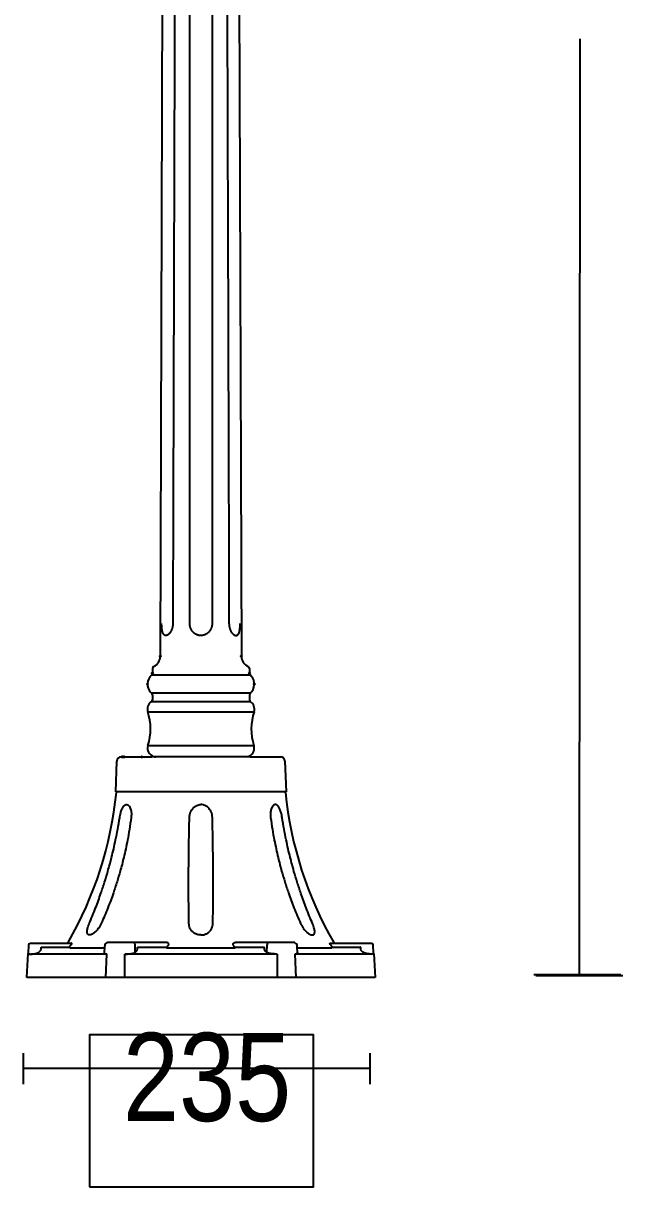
# Model space of a CAD drawing. Extents: x 1 to 127, y 0 to 382.
# Drawn here: x 0.6 to 112.1, y 0.1 to 216.2 of the extents above; entities that cross this region are included whole.
import ezdxf

# ---------------------------------------------------------------- set-up
doc = ezdxf.new("R2010")
doc.units = 0
doc.layers.add('LIVELLO_1', color=160, linetype='Continuous')
doc.styles.add('STD', font='txt')

# ---------------------------------------------------------------- blocks, each defined once
blk = doc.blocks.new('AI9-BLK1')
at = {"layer": 'LIVELLO_1', "color": 7}
for p, q in [((-36.84, -92.71), (-36.24, 87.08)), ((-22.36, 87.08), (-21.76, -92.71)), ((41.17, 21.97), (41.04, -152.09)), ((-38.33, -95.02), (-38.33, -95.91)), ((-20.27, -95.02), (-20.27, -95.91)), ((-20.14, -96.21), (-38.47, -96.21)), ((-20.08, -101.18), (-38.51, -101.18)), ((-20.14, -99.61), (-38.47, -99.61)), ((-38.33, -99.91), (-38.33, -100.84)), ((-20.27, -99.91), (-20.27, -100.84)), ((-39.18, -103.03), (-19.43, -103.03)), ((-39.14, -109.33), (-19.47, -109.33)), ((-45.14, -117.89), (-44.94, -112.21)), ((-44.13, -111.43), (-43.92, -111.43)), ((-43.92, -111.43), (-40.28, -111.43)), ((-40.28, -111.43), (-38.45, -111.43)), ((-20.15, -111.43), (-38.45, -111.43)), ((-20.15, -111.43), (-18.32, -111.43)), ((-18.32, -111.43), (-14.68, -111.43)), ((-14.68, -111.43), (-14.47, -111.43)), ((-13.67, -112.21), (-13.47, -117.89)), ((-29.3, -117.89), (-45.14, -117.89)), ((-13.47, -117.89), (-29.3, -117.89)), ((-61.33, -146.32), (-61.42, -147.94)), ((-61.06, -146.06), (-54.24, -146.06)), ((-59, -146.75), (-53.74, -146.75)), ((-54.24, -146.06), (-53.4, -146.06)), ((-53.65, -146.87), (-47.31, -146.87)), ((-47.2, -146.75), (-47.26, -147.76)), ((-47.18, -146.32), (-47.2, -146.75)), ((-35.73, -145.92), (-46.74, -145.92)), ((-41.59, -146.32), (-41.56, -147.76)), ((-41.1, -146.75), (-35.83, -146.75)), ((-35.64, -146.87), (-29.3, -146.87)), ((-29.3, -146.87), (-22.96, -146.87)), ((-11.86, -145.92), (-22.88, -145.92)), ((-22.77, -146.75), (-17.5, -146.75)), ((-17.05, -147.76), (-17.01, -146.32)), ((-11.4, -146.75), (-11.43, -146.32)), ((-11.35, -147.76), (-11.4, -146.75)), ((-11.3, -146.87), (-4.95, -146.87)), ((-5.21, -146.06), (-4.36, -146.06)), ((-4.87, -146.75), (0.39, -146.75)), ((-4.36, -146.06), (2.46, -146.06)), ((2.81, -147.94), (2.73, -146.32)), ((-61.67, -152.4), (-61.44, -147.94)), ((-46.77, -148.06), (-60.93, -148.06)), ((-46.97, -152.4), (-46.77, -148.06)), ((-29.3, -148.06), (-43.47, -148.06)), ((-43.47, -152.4), (-43.47, -148.06)), ((-15.14, -148.06), (-29.3, -148.06)), ((-15.14, -148.06), (-15.14, -152.4)), ((2.32, -148.06), (-11.83, -148.06)), ((-11.83, -148.06), (-11.64, -152.4)), ((2.83, -147.94), (3.07, -152.4)), ((-46.97, -152.4), (-61.67, -152.4)), ((-43.47, -152.4), (-46.97, -152.4)), ((-29.3, -152.4), (-43.47, -152.4)), ((-15.14, -152.4), (-29.3, -152.4)), ((-11.64, -152.4), (-15.14, -152.4)), ((3.07, -152.4), (-11.64, -152.4)), ((32.62, -151.88), (48.77, -151.88)), ((32.96, -152.05), (49.12, -152.05)), ((-62.33, -166.44), (-62.33, -172.22)), ((2.09, -166.44), (2.09, -172.22)), ((2.09, -169.33), (-62.33, -169.33))]:
    blk.add_line(p, q, dxfattribs=at)
blk.add_lwpolyline([(-49.99, -191.29), (-8.39, -191.29), (-8.39, -163.06), (-49.99, -163.06)], close=True, dxfattribs=at)
for centre, radius in [((-21.76, -92.71), 0.126), ((-38.33, -95.91), 0.125), ((-20.27, -95.91), 0.125), ((-39.23, -97.91), 0.124), ((-19.37, -97.91), 0.125)]:
    blk.add_circle(centre, radius, dxfattribs=at)
for centre, major_axis, ratio in [((-36.84, -92.71), (0.001, -0.125), 0.964263), ((-43.92, -111.43), (0.125, 0), 0.94885), ((-43.63, -111.43), (0.125, 0), 0.942708), ((-43.58, -111.43), (0.123, 0), 0.962838), ((-40.29, -111.43), (0.124, 0), 0.949511)]:
    blk.add_ellipse(centre, major_axis=major_axis, ratio=ratio, dxfattribs=at)
for points, knots in [([(-34.03, 80.76), (-34.11, 52.86), (-34.19, 24.96), (-34.28, -2.95), (-34.36, -30.86), (-34.44, -58.76), (-34.53, -86.67)], [0, 0, 0, 0, 1, 1, 1, 2, 2, 2, 2]), ([(-31.38, -86.67), (-31.38, -58.76), (-31.38, -30.86), (-31.37, -2.95), (-31.37, 24.96), (-31.37, 52.86), (-31.37, 80.76)], [0, 0, 0, 0, 1, 1, 1, 2, 2, 2, 2]), ([(-27.23, 80.76), (-27.23, 52.86), (-27.23, 24.96), (-27.23, -2.95), (-27.23, -30.86), (-27.23, -58.76), (-27.23, -86.67)], [0, 0, 0, 0, 1, 1, 1, 2, 2, 2, 2]), ([(-24.58, 80.76), (-24.5, 52.86), (-24.41, 24.96), (-24.33, -2.95), (-24.24, -30.86), (-24.16, -58.76), (-24.08, -86.67)], [0, 0, 0, 0, 1, 1, 1, 2, 2, 2, 2]), ([(-34.53, -86.67), (-34.53, -86.75), (-34.53, -86.83), (-34.53, -86.91), (-34.54, -86.99), (-34.55, -87.06), (-34.56, -87.14), (-34.57, -87.19), (-34.58, -87.25), (-34.6, -87.31), (-34.6, -87.36), (-34.62, -87.42), (-34.63, -87.47), (-34.64, -87.51), (-34.66, -87.55), (-34.67, -87.59), (-34.68, -87.63), (-34.69, -87.66), (-34.7, -87.7), (-34.72, -87.74), (-34.73, -87.78), (-34.75, -87.81), (-34.76, -87.85), (-34.78, -87.89), (-34.79, -87.93), (-34.81, -87.96), (-34.83, -87.99), (-34.85, -88.03), (-34.87, -88.06), (-34.88, -88.1), (-34.9, -88.13), (-34.92, -88.16), (-34.94, -88.19), (-34.95, -88.22), (-34.98, -88.25), (-34.99, -88.28), (-35.02, -88.31), (-35.03, -88.34), (-35.05, -88.36), (-35.07, -88.38), (-35.09, -88.41), (-35.11, -88.44), (-35.13, -88.46), (-35.15, -88.48), (-35.17, -88.51), (-35.19, -88.52), (-35.21, -88.55), (-35.23, -88.57), (-35.25, -88.59), (-35.27, -88.61), (-35.29, -88.62), (-35.31, -88.64), (-35.33, -88.66), (-35.35, -88.68), (-35.37, -88.69), (-35.38, -88.7), (-35.41, -88.71), (-35.42, -88.73), (-35.45, -88.74), (-35.46, -88.75), (-35.49, -88.76), (-35.5, -88.77), (-35.52, -88.79), (-35.54, -88.8), (-35.56, -88.81), (-35.58, -88.81), (-35.6, -88.82), (-35.61, -88.83), (-35.63, -88.84), (-35.65, -88.84), (-35.67, -88.84), (-35.68, -88.85), (-35.71, -88.85), (-35.72, -88.86), (-35.74, -88.86), (-35.76, -88.87), (-35.78, -88.87), (-35.79, -88.87), (-35.81, -88.87), (-35.81, -88.87), (-35.86, -88.87), (-35.86, -88.87), (-35.87, -88.87), (-35.89, -88.87), (-35.91, -88.86), (-35.93, -88.86), (-35.94, -88.85), (-35.96, -88.85), (-35.97, -88.84), (-35.99, -88.84), (-36, -88.83), (-36.02, -88.82), (-36.04, -88.81), (-36.05, -88.81), (-36.07, -88.8), (-36.08, -88.79), (-36.1, -88.78), (-36.11, -88.76), (-36.13, -88.75), (-36.14, -88.74), (-36.16, -88.73), (-36.17, -88.72), (-36.18, -88.71), (-36.2, -88.69), (-36.21, -88.68), (-36.22, -88.66), (-36.23, -88.64), (-36.25, -88.62), (-36.26, -88.61), (-36.28, -88.58), (-36.29, -88.56), (-36.29, -88.55), (-36.31, -88.52), (-36.32, -88.5), (-36.33, -88.48), (-36.35, -88.45), (-36.36, -88.43), (-36.37, -88.41), (-36.38, -88.38), (-36.39, -88.35), (-36.4, -88.32), (-36.41, -88.29), (-36.42, -88.26), (-36.43, -88.23), (-36.44, -88.2), (-36.45, -88.17), (-36.46, -88.14), (-36.47, -88.11), (-36.48, -88.07), (-36.48, -88.04), (-36.49, -88), (-36.5, -87.97), (-36.5, -87.93), (-36.51, -87.89), (-36.52, -87.85), (-36.52, -87.81), (-36.52, -87.78), (-36.54, -87.75), (-36.54, -87.71), (-36.54, -87.67), (-36.55, -87.63), (-36.56, -87.6), (-36.56, -87.56), (-36.56, -87.52), (-36.56, -87.48), (-36.57, -87.43), (-36.58, -87.37), (-36.58, -87.32), (-36.58, -87.26), (-36.59, -87.2), (-36.59, -87.15), (-36.59, -87.07), (-36.6, -86.99), (-36.6, -86.91), (-36.6, -86.91), (-36.6, -86.67), (-36.6, -86.67)], [0, 0, 0, 0, 1, 1, 1, 2, 2, 2, 3, 3, 3, 4, 4, 4, 5, 5, 5, 6, 6, 6, 7, 7, 7, 8, 8, 8, 9, 9, 9, 10, 10, 10, 11, 11, 11, 12, 12, 12, 13, 13, 13, 14, 14, 14, 15, 15, 15, 16, 16, 16, 17, 17, 17, 18, 18, 18, 19, 19, 19, 20, 20, 20, 21, 21, 21, 22, 22, 22, 23, 23, 23, 24, 24, 24, 25, 25, 25, 26, 26, 26, 27, 27, 27, 28, 28, 28, 29, 29, 29, 30, 30, 30, 31, 31, 31, 32, 32, 32, 33, 33, 33, 34, 34, 34, 35, 35, 35, 36, 36, 36, 37, 37, 37, 38, 38, 38, 39, 39, 39, 40, 40, 40, 41, 41, 41, 42, 42, 42, 43, 43, 43, 44, 44, 44, 45, 45, 45, 46, 46, 46, 47, 47, 47, 48, 48, 48, 49, 49, 49, 50, 50, 50, 51, 51, 51, 52, 52, 52, 52]), ([(-29.3, -88.87), (-29.36, -88.87), (-29.43, -88.87), (-29.49, -88.86), (-29.55, -88.85), (-29.6, -88.84), (-29.66, -88.84), (-29.7, -88.83), (-29.74, -88.82), (-29.79, -88.81), (-29.84, -88.8), (-29.88, -88.78), (-29.92, -88.76), (-29.95, -88.76), (-29.98, -88.75), (-30.01, -88.74), (-30.05, -88.73), (-30.08, -88.71), (-30.11, -88.7), (-30.14, -88.68), (-30.17, -88.67), (-30.2, -88.65), (-30.23, -88.64), (-30.27, -88.62), (-30.3, -88.6), (-30.33, -88.58), (-30.37, -88.56), (-30.4, -88.54), (-30.43, -88.52), (-30.46, -88.5), (-30.49, -88.47), (-30.53, -88.45), (-30.56, -88.43), (-30.59, -88.4), (-30.62, -88.37), (-30.65, -88.35), (-30.68, -88.31), (-30.71, -88.29), (-30.74, -88.26), (-30.77, -88.23), (-30.8, -88.2), (-30.83, -88.17), (-30.86, -88.13), (-30.89, -88.1), (-30.91, -88.07), (-30.94, -88.03), (-30.96, -87.99), (-30.99, -87.96), (-31.01, -87.93), (-31.04, -87.89), (-31.06, -87.85), (-31.08, -87.81), (-31.1, -87.78), (-31.12, -87.74), (-31.14, -87.7), (-31.16, -87.66), (-31.18, -87.63), (-31.19, -87.59), (-31.21, -87.55), (-31.23, -87.51), (-31.24, -87.47), (-31.26, -87.42), (-31.27, -87.36), (-31.29, -87.31), (-31.31, -87.25), (-31.32, -87.2), (-31.33, -87.14), (-31.35, -87.06), (-31.36, -86.99), (-31.37, -86.91), (-31.37, -86.83), (-31.38, -86.75), (-31.38, -86.67)], [0, 0, 0, 0, 1, 1, 1, 2, 2, 2, 3, 3, 3, 4, 4, 4, 5, 5, 5, 6, 6, 6, 7, 7, 7, 8, 8, 8, 9, 9, 9, 10, 10, 10, 11, 11, 11, 12, 12, 12, 13, 13, 13, 14, 14, 14, 15, 15, 15, 16, 16, 16, 17, 17, 17, 18, 18, 18, 19, 19, 19, 20, 20, 20, 21, 21, 21, 22, 22, 22, 23, 23, 23, 24, 24, 24, 24]), ([(-27.23, -86.67), (-27.23, -86.75), (-27.23, -86.83), (-27.23, -86.91), (-27.25, -86.99), (-27.25, -87.07), (-27.27, -87.14), (-27.29, -87.2), (-27.3, -87.25), (-27.32, -87.31), (-27.33, -87.36), (-27.35, -87.42), (-27.37, -87.47), (-27.38, -87.51), (-27.4, -87.55), (-27.42, -87.59), (-27.43, -87.63), (-27.45, -87.66), (-27.46, -87.7), (-27.49, -87.74), (-27.5, -87.78), (-27.52, -87.81), (-27.55, -87.85), (-27.57, -87.89), (-27.59, -87.93), (-27.62, -87.96), (-27.64, -87.99), (-27.67, -88.03), (-27.69, -88.07), (-27.72, -88.1), (-27.75, -88.13), (-27.78, -88.17), (-27.8, -88.2), (-27.83, -88.23), (-27.86, -88.26), (-27.89, -88.29), (-27.92, -88.32), (-27.95, -88.35), (-27.98, -88.38), (-28.02, -88.4), (-28.05, -88.43), (-28.08, -88.45), (-28.12, -88.47), (-28.14, -88.5), (-28.17, -88.52), (-28.21, -88.55), (-28.24, -88.56), (-28.28, -88.58), (-28.31, -88.6), (-28.34, -88.62), (-28.37, -88.64), (-28.41, -88.65), (-28.43, -88.67), (-28.47, -88.69), (-28.5, -88.7), (-28.53, -88.71), (-28.56, -88.73), (-28.59, -88.74), (-28.63, -88.75), (-28.65, -88.76), (-28.68, -88.76), (-28.73, -88.78), (-28.77, -88.8), (-28.81, -88.81), (-28.86, -88.82), (-28.9, -88.83), (-28.94, -88.84), (-29, -88.84), (-29.05, -88.85), (-29.11, -88.86), (-29.18, -88.87), (-29.24, -88.87), (-29.3, -88.87)], [0, 0, 0, 0, 1, 1, 1, 2, 2, 2, 3, 3, 3, 4, 4, 4, 5, 5, 5, 6, 6, 6, 7, 7, 7, 8, 8, 8, 9, 9, 9, 10, 10, 10, 11, 11, 11, 12, 12, 12, 13, 13, 13, 14, 14, 14, 15, 15, 15, 16, 16, 16, 17, 17, 17, 18, 18, 18, 19, 19, 19, 20, 20, 20, 21, 21, 21, 22, 22, 22, 23, 23, 23, 24, 24, 24, 24]), ([(-24.08, -86.67), (-24.08, -86.75), (-24.08, -86.83), (-24.07, -86.91), (-24.06, -86.99), (-24.05, -87.06), (-24.04, -87.14), (-24.03, -87.19), (-24.02, -87.25), (-24.01, -87.31), (-24, -87.36), (-23.98, -87.42), (-23.97, -87.47), (-23.96, -87.51), (-23.95, -87.55), (-23.94, -87.59), (-23.93, -87.63), (-23.91, -87.66), (-23.9, -87.7), (-23.89, -87.74), (-23.87, -87.78), (-23.86, -87.81), (-23.84, -87.85), (-23.82, -87.89), (-23.81, -87.93), (-23.79, -87.96), (-23.78, -87.99), (-23.76, -88.03), (-23.74, -88.06), (-23.72, -88.09), (-23.71, -88.13), (-23.69, -88.16), (-23.67, -88.19), (-23.65, -88.22), (-23.63, -88.24), (-23.61, -88.28), (-23.6, -88.31), (-23.57, -88.33), (-23.55, -88.36), (-23.53, -88.38), (-23.52, -88.41), (-23.49, -88.44), (-23.47, -88.46), (-23.46, -88.48), (-23.44, -88.5), (-23.42, -88.52), (-23.39, -88.55), (-23.38, -88.56), (-23.36, -88.58), (-23.34, -88.6), (-23.32, -88.62), (-23.3, -88.64), (-23.28, -88.65), (-23.26, -88.67), (-23.23, -88.69), (-23.22, -88.7), (-23.2, -88.71), (-23.18, -88.73), (-23.16, -88.74), (-23.14, -88.75), (-23.12, -88.76), (-23.1, -88.77), (-23.09, -88.79), (-23.07, -88.8), (-23.05, -88.81), (-23.03, -88.81), (-23.01, -88.82), (-22.99, -88.83), (-22.98, -88.84), (-22.96, -88.84), (-22.94, -88.84), (-22.92, -88.85), (-22.9, -88.85), (-22.88, -88.86), (-22.87, -88.86), (-22.85, -88.87), (-22.83, -88.87), (-22.81, -88.87), (-22.8, -88.87), (-22.8, -88.87), (-22.75, -88.87), (-22.75, -88.87), (-22.73, -88.87), (-22.71, -88.87), (-22.69, -88.86), (-22.68, -88.86), (-22.66, -88.85), (-22.64, -88.85), (-22.63, -88.84), (-22.61, -88.84), (-22.6, -88.83), (-22.58, -88.82), (-22.57, -88.82), (-22.55, -88.81), (-22.54, -88.8), (-22.52, -88.79), (-22.51, -88.78), (-22.49, -88.76), (-22.48, -88.75), (-22.46, -88.74), (-22.45, -88.73), (-22.44, -88.72), (-22.42, -88.71), (-22.41, -88.69), (-22.4, -88.68), (-22.39, -88.66), (-22.37, -88.64), (-22.35, -88.62), (-22.34, -88.61), (-22.33, -88.58), (-22.31, -88.56), (-22.31, -88.55), (-22.29, -88.52), (-22.29, -88.5), (-22.27, -88.48), (-22.26, -88.45), (-22.25, -88.43), (-22.24, -88.41), (-22.22, -88.38), (-22.21, -88.35), (-22.21, -88.32), (-22.19, -88.29), (-22.19, -88.26), (-22.18, -88.23), (-22.16, -88.2), (-22.15, -88.17), (-22.15, -88.14), (-22.14, -88.11), (-22.13, -88.07), (-22.12, -88.04), (-22.12, -88), (-22.11, -87.97), (-22.1, -87.93), (-22.09, -87.89), (-22.08, -87.85), (-22.08, -87.81), (-22.08, -87.78), (-22.07, -87.75), (-22.06, -87.71), (-22.06, -87.67), (-22.06, -87.63), (-22.05, -87.6), (-22.05, -87.56), (-22.04, -87.52), (-22.04, -87.48), (-22.03, -87.43), (-22.03, -87.37), (-22.02, -87.31), (-22.02, -87.26), (-22.02, -87.2), (-22.01, -87.15), (-22.01, -87.07), (-22.01, -86.99), (-22, -86.91), (-22, -86.83), (-22, -86.75), (-22, -86.67)], [0, 0, 0, 0, 1, 1, 1, 2, 2, 2, 3, 3, 3, 4, 4, 4, 5, 5, 5, 6, 6, 6, 7, 7, 7, 8, 8, 8, 9, 9, 9, 10, 10, 10, 11, 11, 11, 12, 12, 12, 13, 13, 13, 14, 14, 14, 15, 15, 15, 16, 16, 16, 17, 17, 17, 18, 18, 18, 19, 19, 19, 20, 20, 20, 21, 21, 21, 22, 22, 22, 23, 23, 23, 24, 24, 24, 25, 25, 25, 26, 26, 26, 27, 27, 27, 28, 28, 28, 29, 29, 29, 30, 30, 30, 31, 31, 31, 32, 32, 32, 33, 33, 33, 34, 34, 34, 35, 35, 35, 36, 36, 36, 37, 37, 37, 38, 38, 38, 39, 39, 39, 40, 40, 40, 41, 41, 41, 42, 42, 42, 43, 43, 43, 44, 44, 44, 45, 45, 45, 46, 46, 46, 47, 47, 47, 48, 48, 48, 49, 49, 49, 50, 50, 50, 51, 51, 51, 52, 52, 52, 52]), ([(-38.47, -96.21), (-39.41, -97.04), (-39.5, -98.48), (-38.66, -99.42), (-38.6, -99.48), (-38.54, -99.55), (-38.47, -99.61)], [0, 0, 0, 0, 1, 1, 1, 2, 2, 2, 2]), ([(-20.14, -99.61), (-19.2, -98.78), (-19.11, -97.33), (-19.95, -96.4), (-20, -96.33), (-20.07, -96.27), (-20.14, -96.21)], [0, 0, 0, 0, 1, 1, 1, 2, 2, 2, 2]), ([(-39.14, -109.33), (-39.4, -110.18), (-38.92, -111.09), (-38.07, -111.35), (-37.95, -111.39), (-37.82, -111.41), (-37.7, -111.43)], [0, 0, 0, 0, 1, 1, 1, 2, 2, 2, 2]), ([(-20.91, -111.43), (-20.01, -111.36), (-19.34, -110.59), (-19.4, -109.7), (-19.41, -109.57), (-19.43, -109.45), (-19.47, -109.33)], [0, 0, 0, 0, 1, 1, 1, 2, 2, 2, 2]), ([(-44.4, -122.71), (-44.38, -122.55), (-44.35, -122.4), (-44.32, -122.25), (-44.29, -122.1), (-44.25, -121.96), (-44.22, -121.82), (-44.18, -121.71), (-44.15, -121.6), (-44.11, -121.49), (-44.08, -121.39), (-44.04, -121.29), (-44, -121.19), (-43.97, -121.12), (-43.95, -121.06), (-43.91, -121), (-43.88, -120.93), (-43.85, -120.87), (-43.81, -120.81), (-43.78, -120.76), (-43.74, -120.71), (-43.71, -120.66), (-43.68, -120.62), (-43.65, -120.57), (-43.61, -120.53), (-43.57, -120.49), (-43.54, -120.46), (-43.51, -120.43), (-43.47, -120.4), (-43.44, -120.38), (-43.4, -120.35), (-43.36, -120.33), (-43.33, -120.32), (-43.3, -120.31), (-43.26, -120.3), (-43.22, -120.29), (-43.19, -120.28), (-43.15, -120.28), (-43.11, -120.28), (-43.08, -120.29), (-43.04, -120.29), (-43.01, -120.3), (-42.97, -120.31), (-42.93, -120.32), (-42.9, -120.34), (-42.86, -120.36), (-42.84, -120.39), (-42.8, -120.41), (-42.77, -120.44), (-42.73, -120.47), (-42.7, -120.51), (-42.67, -120.54), (-42.64, -120.58), (-42.61, -120.62), (-42.58, -120.67), (-42.55, -120.72), (-42.52, -120.77), (-42.5, -120.82), (-42.47, -120.87), (-42.45, -120.92), (-42.43, -120.97), (-42.39, -121.08), (-42.36, -121.19), (-42.33, -121.3), (-42.3, -121.41), (-42.28, -121.53), (-42.26, -121.64), (-42.24, -121.8), (-42.23, -121.98), (-42.23, -122.15), (-42.23, -122.34), (-42.25, -122.52), (-42.27, -122.71)], [0, 0, 0, 0, 1, 1, 1, 2, 2, 2, 3, 3, 3, 4, 4, 4, 5, 5, 5, 6, 6, 6, 7, 7, 7, 8, 8, 8, 9, 9, 9, 10, 10, 10, 11, 11, 11, 12, 12, 12, 13, 13, 13, 14, 14, 14, 15, 15, 15, 16, 16, 16, 17, 17, 17, 18, 18, 18, 19, 19, 19, 20, 20, 20, 21, 21, 21, 22, 22, 22, 23, 23, 23, 24, 24, 24, 24]), ([(-31.44, -122.71), (-31.42, -122.52), (-31.41, -122.33), (-31.37, -122.15), (-31.33, -121.98), (-31.28, -121.82), (-31.21, -121.66), (-31.16, -121.54), (-31.09, -121.43), (-31.03, -121.32), (-30.97, -121.22), (-30.9, -121.12), (-30.83, -121.03), (-30.78, -120.97), (-30.73, -120.92), (-30.68, -120.87), (-30.63, -120.82), (-30.57, -120.77), (-30.51, -120.72), (-30.44, -120.67), (-30.37, -120.62), (-30.29, -120.57), (-30.2, -120.52), (-30.12, -120.47), (-30.03, -120.43), (-29.92, -120.38), (-29.81, -120.34), (-29.69, -120.32), (-29.56, -120.3), (-29.43, -120.29), (-29.3, -120.28)], [0, 0, 0, 0, 1, 1, 1, 2, 2, 2, 3, 3, 3, 4, 4, 4, 5, 5, 5, 6, 6, 6, 7, 7, 7, 8, 8, 8, 9, 9, 9, 10, 10, 10, 10]), ([(-27.17, -122.71), (-27.18, -122.52), (-27.19, -122.33), (-27.23, -122.15), (-27.27, -121.98), (-27.32, -121.82), (-27.4, -121.66), (-27.45, -121.54), (-27.51, -121.43), (-27.57, -121.32), (-27.64, -121.22), (-27.71, -121.12), (-27.78, -121.03), (-27.83, -120.97), (-27.88, -120.92), (-27.92, -120.87), (-27.98, -120.82), (-28.04, -120.77), (-28.09, -120.72), (-28.16, -120.67), (-28.24, -120.62), (-28.32, -120.57), (-28.4, -120.52), (-28.49, -120.47), (-28.57, -120.43), (-28.68, -120.38), (-28.8, -120.34), (-28.91, -120.32), (-29.04, -120.3), (-29.17, -120.29), (-29.3, -120.28)], [0, 0, 0, 0, 1, 1, 1, 2, 2, 2, 3, 3, 3, 4, 4, 4, 5, 5, 5, 6, 6, 6, 7, 7, 7, 8, 8, 8, 9, 9, 9, 10, 10, 10, 10]), ([(-14.2, -122.71), (-14.23, -122.55), (-14.26, -122.4), (-14.28, -122.25), (-14.32, -122.1), (-14.35, -121.96), (-14.39, -121.82), (-14.42, -121.71), (-14.45, -121.6), (-14.49, -121.49), (-14.53, -121.39), (-14.57, -121.29), (-14.61, -121.19), (-14.63, -121.12), (-14.66, -121.06), (-14.69, -121), (-14.72, -120.93), (-14.76, -120.87), (-14.79, -120.81), (-14.82, -120.76), (-14.85, -120.71), (-14.89, -120.66), (-14.92, -120.62), (-14.96, -120.57), (-15, -120.53), (-15.03, -120.49), (-15.06, -120.46), (-15.1, -120.43), (-15.13, -120.4), (-15.17, -120.38), (-15.21, -120.35), (-15.24, -120.33), (-15.28, -120.32), (-15.31, -120.31), (-15.34, -120.3), (-15.38, -120.29), (-15.42, -120.28), (-15.45, -120.28), (-15.49, -120.28), (-15.53, -120.29), (-15.56, -120.29), (-15.6, -120.3), (-15.63, -120.31), (-15.67, -120.32), (-15.7, -120.34), (-15.74, -120.36), (-15.77, -120.39), (-15.8, -120.41), (-15.83, -120.44), (-15.87, -120.47), (-15.91, -120.51), (-15.94, -120.54), (-15.97, -120.58), (-15.99, -120.62), (-16.02, -120.67), (-16.06, -120.72), (-16.08, -120.77), (-16.11, -120.82), (-16.13, -120.87), (-16.15, -120.92), (-16.18, -120.97), (-16.21, -121.08), (-16.25, -121.19), (-16.28, -121.3), (-16.31, -121.41), (-16.32, -121.53), (-16.34, -121.64), (-16.37, -121.8), (-16.38, -121.98), (-16.38, -122.15), (-16.37, -122.34), (-16.35, -122.52), (-16.34, -122.71)], [0, 0, 0, 0, 1, 1, 1, 2, 2, 2, 3, 3, 3, 4, 4, 4, 5, 5, 5, 6, 6, 6, 7, 7, 7, 8, 8, 8, 9, 9, 9, 10, 10, 10, 11, 11, 11, 12, 12, 12, 13, 13, 13, 14, 14, 14, 15, 15, 15, 16, 16, 16, 17, 17, 17, 18, 18, 18, 19, 19, 19, 20, 20, 20, 21, 21, 21, 22, 22, 22, 23, 23, 23, 24, 24, 24, 24]), ([(-50.07, -142.4), (-49.66, -141.43), (-49.26, -140.46), (-48.87, -139.48), (-48.53, -138.59), (-48.2, -137.68), (-47.89, -136.77), (-47.66, -136.08), (-47.43, -135.38), (-47.21, -134.68), (-47, -134.02), (-46.8, -133.36), (-46.61, -132.69), (-46.48, -132.26), (-46.36, -131.83), (-46.25, -131.4), (-46.13, -130.97), (-46.02, -130.54), (-45.91, -130.1), (-45.78, -129.57), (-45.65, -129.05), (-45.52, -128.51), (-45.4, -127.96), (-45.27, -127.4), (-45.16, -126.84), (-45.02, -126.19), (-44.89, -125.53), (-44.77, -124.87), (-44.64, -124.15), (-44.52, -123.43), (-44.4, -122.71)], [0, 0, 0, 0, 1, 1, 1, 2, 2, 2, 3, 3, 3, 4, 4, 4, 5, 5, 5, 6, 6, 6, 7, 7, 7, 8, 8, 8, 9, 9, 9, 10, 10, 10, 10]), ([(-42.27, -122.71), (-42.37, -123.43), (-42.48, -124.16), (-42.59, -124.89), (-42.7, -125.55), (-42.82, -126.21), (-42.95, -126.88), (-43.06, -127.43), (-43.17, -127.98), (-43.29, -128.53), (-43.41, -129.06), (-43.53, -129.59), (-43.66, -130.11), (-43.76, -130.54), (-43.86, -130.96), (-43.97, -131.39), (-44.09, -131.81), (-44.2, -132.23), (-44.31, -132.64), (-44.51, -133.31), (-44.7, -133.98), (-44.9, -134.63), (-45.12, -135.33), (-45.35, -136.02), (-45.58, -136.71), (-45.9, -137.63), (-46.24, -138.55), (-46.6, -139.45), (-47, -140.44), (-47.42, -141.42), (-47.85, -142.4)], [0, 0, 0, 0, 1, 1, 1, 2, 2, 2, 3, 3, 3, 4, 4, 4, 5, 5, 5, 6, 6, 6, 7, 7, 7, 8, 8, 8, 9, 9, 9, 10, 10, 10, 10]), ([(-31.52, -142.4), (-31.54, -141.42), (-31.55, -140.44), (-31.57, -139.45), (-31.58, -138.55), (-31.58, -137.65), (-31.58, -136.74), (-31.58, -136.05), (-31.59, -135.36), (-31.58, -134.68), (-31.58, -134.01), (-31.58, -133.36), (-31.58, -132.7), (-31.58, -132.27), (-31.58, -131.84), (-31.57, -131.4), (-31.57, -130.97), (-31.56, -130.54), (-31.56, -130.11), (-31.55, -129.57), (-31.55, -129.04), (-31.54, -128.5), (-31.53, -127.95), (-31.52, -127.4), (-31.52, -126.84), (-31.51, -126.18), (-31.49, -125.52), (-31.48, -124.86), (-31.47, -124.14), (-31.45, -123.43), (-31.44, -122.71)], [0, 0, 0, 0, 1, 1, 1, 2, 2, 2, 3, 3, 3, 4, 4, 4, 5, 5, 5, 6, 6, 6, 7, 7, 7, 8, 8, 8, 9, 9, 9, 10, 10, 10, 10]), ([(-27.08, -142.4), (-27.06, -141.42), (-27.05, -140.44), (-27.03, -139.45), (-27.03, -138.55), (-27.02, -137.65), (-27.02, -136.74), (-27.02, -136.74), (-27.02, -134.68), (-27.02, -134.68), (-27.02, -134.01), (-27.02, -133.36), (-27.03, -132.7), (-27.03, -132.27), (-27.03, -131.84), (-27.03, -131.4), (-27.03, -130.97), (-27.04, -130.54), (-27.04, -130.11), (-27.05, -129.57), (-27.06, -129.04), (-27.06, -128.5), (-27.07, -127.95), (-27.08, -127.4), (-27.09, -126.84), (-27.1, -126.18), (-27.11, -125.52), (-27.12, -124.86), (-27.14, -124.14), (-27.15, -123.43), (-27.17, -122.71)], [0, 0, 0, 0, 1, 1, 1, 2, 2, 2, 3, 3, 3, 4, 4, 4, 5, 5, 5, 6, 6, 6, 7, 7, 7, 8, 8, 8, 9, 9, 9, 10, 10, 10, 10]), ([(-16.34, -122.71), (-16.23, -123.43), (-16.13, -124.16), (-16.01, -124.89), (-15.9, -125.55), (-15.79, -126.21), (-15.66, -126.88), (-15.55, -127.43), (-15.43, -127.98), (-15.31, -128.53), (-15.2, -129.06), (-15.07, -129.59), (-14.95, -130.11), (-14.85, -130.54), (-14.74, -130.96), (-14.63, -131.39), (-14.52, -131.81), (-14.41, -132.23), (-14.29, -132.64), (-14.11, -133.31), (-13.9, -133.98), (-13.7, -134.63), (-13.48, -135.33), (-13.25, -136.02), (-13.02, -136.71), (-12.7, -137.63), (-12.37, -138.55), (-12.01, -139.45), (-11.61, -140.44), (-11.18, -141.42), (-10.76, -142.4)], [0, 0, 0, 0, 1, 1, 1, 2, 2, 2, 3, 3, 3, 4, 4, 4, 5, 5, 5, 6, 6, 6, 7, 7, 7, 8, 8, 8, 9, 9, 9, 10, 10, 10, 10]), ([(-8.54, -142.4), (-8.95, -141.43), (-9.35, -140.46), (-9.73, -139.48), (-10.08, -138.59), (-10.41, -137.68), (-10.71, -136.77), (-10.95, -136.08), (-11.18, -135.38), (-11.4, -134.68), (-11.6, -134.02), (-11.81, -133.36), (-12, -132.69), (-12.12, -132.26), (-12.24, -131.83), (-12.36, -131.4), (-12.48, -130.97), (-12.58, -130.54), (-12.7, -130.1), (-12.83, -129.57), (-12.96, -129.05), (-13.08, -128.51), (-13.21, -127.96), (-13.33, -127.4), (-13.44, -126.84), (-13.59, -126.19), (-13.72, -125.53), (-13.83, -124.87), (-13.96, -124.15), (-14.09, -123.43), (-14.2, -122.71)], [0, 0, 0, 0, 1, 1, 1, 2, 2, 2, 3, 3, 3, 4, 4, 4, 5, 5, 5, 6, 6, 6, 7, 7, 7, 8, 8, 8, 9, 9, 9, 10, 10, 10, 10]), ([(-47.85, -142.4), (-47.93, -142.57), (-48.01, -142.74), (-48.1, -142.9), (-48.19, -143.04), (-48.28, -143.19), (-48.38, -143.32), (-48.46, -143.42), (-48.54, -143.51), (-48.61, -143.6), (-48.69, -143.7), (-48.77, -143.78), (-48.85, -143.86), (-48.9, -143.91), (-48.95, -143.95), (-49, -144), (-49.06, -144.05), (-49.11, -144.09), (-49.16, -144.14), (-49.21, -144.18), (-49.26, -144.21), (-49.31, -144.24), (-49.37, -144.28), (-49.42, -144.32), (-49.47, -144.34), (-49.52, -144.37), (-49.56, -144.39), (-49.61, -144.41), (-49.66, -144.44), (-49.7, -144.45), (-49.75, -144.47), (-49.79, -144.48), (-49.83, -144.49), (-49.87, -144.5), (-49.91, -144.51), (-49.95, -144.51), (-49.99, -144.51), (-50.02, -144.51), (-50.06, -144.51), (-50.09, -144.51), (-50.12, -144.51), (-50.16, -144.49), (-50.19, -144.48), (-50.22, -144.47), (-50.24, -144.45), (-50.27, -144.43), (-50.3, -144.41), (-50.32, -144.39), (-50.34, -144.36), (-50.36, -144.33), (-50.38, -144.3), (-50.4, -144.26), (-50.41, -144.23), (-50.42, -144.2), (-50.43, -144.16), (-50.44, -144.12), (-50.45, -144.08), (-50.46, -144.03), (-50.46, -143.99), (-50.46, -143.94), (-50.46, -143.9), (-50.46, -143.81), (-50.45, -143.72), (-50.44, -143.62), (-50.42, -143.52), (-50.4, -143.42), (-50.38, -143.32), (-50.34, -143.17), (-50.31, -143.03), (-50.25, -142.88), (-50.2, -142.72), (-50.13, -142.56), (-50.07, -142.4)], [0, 0, 0, 0, 1, 1, 1, 2, 2, 2, 3, 3, 3, 4, 4, 4, 5, 5, 5, 6, 6, 6, 7, 7, 7, 8, 8, 8, 9, 9, 9, 10, 10, 10, 11, 11, 11, 12, 12, 12, 13, 13, 13, 14, 14, 14, 15, 15, 15, 16, 16, 16, 17, 17, 17, 18, 18, 18, 19, 19, 19, 20, 20, 20, 21, 21, 21, 22, 22, 22, 23, 23, 23, 24, 24, 24, 24]), ([(-29.3, -144.51), (-29.43, -144.51), (-29.54, -144.51), (-29.66, -144.49), (-29.77, -144.47), (-29.88, -144.45), (-29.98, -144.41), (-30.07, -144.39), (-30.14, -144.36), (-30.23, -144.32), (-30.31, -144.29), (-30.38, -144.25), (-30.45, -144.21), (-30.5, -144.18), (-30.56, -144.15), (-30.61, -144.11), (-30.66, -144.08), (-30.71, -144.04), (-30.76, -144), (-30.81, -143.96), (-30.86, -143.91), (-30.9, -143.87), (-30.95, -143.82), (-30.99, -143.78), (-31.04, -143.72), (-31.09, -143.65), (-31.15, -143.57), (-31.2, -143.48), (-31.26, -143.4), (-31.3, -143.31), (-31.35, -143.22), (-31.4, -143.1), (-31.44, -142.97), (-31.47, -142.84), (-31.5, -142.7), (-31.51, -142.55), (-31.52, -142.4)], [0, 0, 0, 0, 1, 1, 1, 2, 2, 2, 3, 3, 3, 4, 4, 4, 5, 5, 5, 6, 6, 6, 7, 7, 7, 8, 8, 8, 9, 9, 9, 10, 10, 10, 11, 11, 11, 12, 12, 12, 12]), ([(-29.3, -144.51), (-29.18, -144.51), (-29.06, -144.51), (-28.94, -144.49), (-28.83, -144.47), (-28.73, -144.45), (-28.62, -144.41), (-28.53, -144.39), (-28.46, -144.36), (-28.38, -144.32), (-28.3, -144.29), (-28.22, -144.25), (-28.15, -144.21), (-28.1, -144.18), (-28.05, -144.15), (-27.99, -144.11), (-27.94, -144.08), (-27.89, -144.04), (-27.84, -144), (-27.8, -143.96), (-27.75, -143.91), (-27.71, -143.87), (-27.66, -143.82), (-27.62, -143.78), (-27.57, -143.72), (-27.51, -143.65), (-27.45, -143.57), (-27.4, -143.48), (-27.35, -143.4), (-27.3, -143.31), (-27.26, -143.22), (-27.21, -143.1), (-27.16, -142.97), (-27.13, -142.84), (-27.1, -142.7), (-27.1, -142.55), (-27.08, -142.4)], [0, 0, 0, 0, 1, 1, 1, 2, 2, 2, 3, 3, 3, 4, 4, 4, 5, 5, 5, 6, 6, 6, 7, 7, 7, 8, 8, 8, 9, 9, 9, 10, 10, 10, 11, 11, 11, 12, 12, 12, 12]), ([(-10.76, -142.4), (-10.68, -142.57), (-10.59, -142.74), (-10.5, -142.9), (-10.42, -143.04), (-10.32, -143.19), (-10.22, -143.32), (-10.15, -143.42), (-10.07, -143.51), (-9.99, -143.6), (-9.92, -143.7), (-9.83, -143.78), (-9.75, -143.86), (-9.7, -143.91), (-9.65, -143.95), (-9.6, -144), (-9.55, -144.05), (-9.49, -144.09), (-9.44, -144.14), (-9.39, -144.18), (-9.34, -144.21), (-9.29, -144.24), (-9.24, -144.28), (-9.18, -144.32), (-9.13, -144.34), (-9.09, -144.37), (-9.04, -144.39), (-8.99, -144.41), (-8.95, -144.44), (-8.9, -144.45), (-8.85, -144.47), (-8.82, -144.48), (-8.78, -144.49), (-8.73, -144.5), (-8.69, -144.51), (-8.65, -144.51), (-8.62, -144.51), (-8.58, -144.51), (-8.55, -144.51), (-8.52, -144.51), (-8.48, -144.51), (-8.45, -144.49), (-8.42, -144.48), (-8.39, -144.47), (-8.36, -144.45), (-8.33, -144.43), (-8.31, -144.41), (-8.29, -144.39), (-8.26, -144.36), (-8.24, -144.33), (-8.23, -144.3), (-8.21, -144.26), (-8.19, -144.23), (-8.18, -144.2), (-8.17, -144.16), (-8.17, -144.12), (-8.15, -144.08), (-8.15, -144.03), (-8.15, -143.99), (-8.15, -143.94), (-8.15, -143.9), (-8.15, -143.81), (-8.15, -143.72), (-8.17, -143.62), (-8.18, -143.52), (-8.2, -143.42), (-8.23, -143.32), (-8.26, -143.17), (-8.3, -143.03), (-8.35, -142.88), (-8.41, -142.72), (-8.47, -142.56), (-8.54, -142.4)], [0, 0, 0, 0, 1, 1, 1, 2, 2, 2, 3, 3, 3, 4, 4, 4, 5, 5, 5, 6, 6, 6, 7, 7, 7, 8, 8, 8, 9, 9, 9, 10, 10, 10, 11, 11, 11, 12, 12, 12, 13, 13, 13, 14, 14, 14, 15, 15, 15, 16, 16, 16, 17, 17, 17, 18, 18, 18, 19, 19, 19, 20, 20, 20, 21, 21, 21, 22, 22, 22, 23, 23, 23, 24, 24, 24, 24]), ([(-59.51, -147.76), (-59.45, -147.72), (-59.4, -147.69), (-59.35, -147.65), (-59.3, -147.61), (-59.26, -147.57), (-59.23, -147.53), (-59.19, -147.49), (-59.16, -147.45), (-59.12, -147.4), (-59.1, -147.36), (-59.07, -147.31), (-59.05, -147.26), (-59.03, -147.22), (-59.02, -147.17), (-59.01, -147.12), (-59.01, -147.07), (-59.01, -147.02), (-59.01, -146.96)], [0, 0, 0, 0, 1, 1, 1, 2, 2, 2, 3, 3, 3, 4, 4, 4, 5, 5, 5, 6, 6, 6, 6]), ([(-59.01, -146.96), (-59.01, -146.93), (-59.02, -146.89), (-59.01, -146.86), (-59.01, -146.82), (-59.01, -146.78), (-59, -146.75)], [0, 0, 0, 0, 1, 1, 1, 2, 2, 2, 2]), ([(-53.74, -146.75), (-53.68, -146.67), (-53.64, -146.6), (-53.58, -146.53), (-53.53, -146.46), (-53.48, -146.39), (-53.43, -146.32)], [0, 0, 0, 0, 1, 1, 1, 2, 2, 2, 2]), ([(-53.74, -146.75), (-53.72, -146.77), (-53.7, -146.78), (-53.68, -146.8), (-53.67, -146.83), (-53.66, -146.84), (-53.65, -146.87)], [0, 0, 0, 0, 1, 1, 1, 2, 2, 2, 2]), ([(-53.43, -146.32), (-53.41, -146.3), (-53.39, -146.29), (-53.37, -146.28), (-53.35, -146.26), (-53.34, -146.24), (-53.33, -146.23), (-53.32, -146.22), (-53.31, -146.21), (-53.3, -146.2), (-53.29, -146.19), (-53.28, -146.18), (-53.28, -146.17), (-53.28, -146.16), (-53.28, -146.16), (-53.28, -146.15), (-53.27, -146.15), (-53.27, -146.14), (-53.27, -146.14), (-53.27, -146.14), (-53.27, -146.12), (-53.27, -146.12), (-53.27, -146.11), (-53.28, -146.11), (-53.28, -146.1), (-53.28, -146.1), (-53.28, -146.09), (-53.29, -146.08), (-53.3, -146.08), (-53.31, -146.07), (-53.32, -146.07), (-53.33, -146.07), (-53.34, -146.06), (-53.35, -146.06), (-53.37, -146.06), (-53.39, -146.06), (-53.4, -146.06)], [0, 0, 0, 0, 1, 1, 1, 2, 2, 2, 3, 3, 3, 4, 4, 4, 5, 5, 5, 6, 6, 6, 7, 7, 7, 8, 8, 8, 9, 9, 9, 10, 10, 10, 11, 11, 11, 12, 12, 12, 12]), ([(-47.31, -146.87), (-47.28, -146.86), (-47.26, -146.84), (-47.23, -146.83), (-47.22, -146.8), (-47.21, -146.78), (-47.2, -146.75)], [0, 0, 0, 0, 1, 1, 1, 2, 2, 2, 2]), ([(-46.74, -145.92), (-46.76, -145.96), (-46.78, -146), (-46.81, -146.02), (-46.84, -146.04), (-46.87, -146.05), (-46.91, -146.06)], [0, 0, 0, 0, 1, 1, 1, 2, 2, 2, 2]), ([(-41.73, -146.06), (-41.69, -146.09), (-41.64, -146.12), (-41.62, -146.16), (-41.59, -146.2), (-41.59, -146.26), (-41.59, -146.32)], [0, 0, 0, 0, 1, 1, 1, 2, 2, 2, 2]), ([(-41.56, -147.76), (-41.5, -147.72), (-41.45, -147.69), (-41.4, -147.65), (-41.36, -147.61), (-41.32, -147.57), (-41.28, -147.53), (-41.25, -147.49), (-41.22, -147.45), (-41.19, -147.4), (-41.17, -147.35), (-41.14, -147.31), (-41.13, -147.26), (-41.11, -147.22), (-41.1, -147.17), (-41.1, -147.12), (-41.09, -147.07), (-41.1, -147.02), (-41.1, -146.96)], [0, 0, 0, 0, 1, 1, 1, 2, 2, 2, 3, 3, 3, 4, 4, 4, 5, 5, 5, 6, 6, 6, 6]), ([(-41.1, -146.96), (-41.11, -146.93), (-41.11, -146.89), (-41.11, -146.86), (-41.11, -146.82), (-41.1, -146.78), (-41.1, -146.75)], [0, 0, 0, 0, 1, 1, 1, 2, 2, 2, 2]), ([(-35.83, -146.75), (-35.81, -146.77), (-35.78, -146.79), (-35.75, -146.82), (-35.71, -146.84), (-35.68, -146.86), (-35.64, -146.87)], [0, 0, 0, 0, 1, 1, 1, 2, 2, 2, 2]), ([(-35.37, -146.44), (-35.34, -146.41), (-35.32, -146.38), (-35.31, -146.35), (-35.3, -146.33), (-35.3, -146.3), (-35.29, -146.26), (-35.29, -146.24), (-35.28, -146.22), (-35.29, -146.2), (-35.29, -146.18), (-35.29, -146.16), (-35.3, -146.14), (-35.3, -146.13), (-35.3, -146.11), (-35.31, -146.1), (-35.31, -146.09), (-35.32, -146.08), (-35.33, -146.07), (-35.33, -146.06), (-35.35, -146.05), (-35.36, -146.04), (-35.37, -146.03), (-35.38, -146.02), (-35.39, -146.01), (-35.41, -146), (-35.43, -145.99), (-35.45, -145.98), (-35.47, -145.97), (-35.5, -145.96), (-35.52, -145.95), (-35.56, -145.94), (-35.59, -145.93), (-35.62, -145.93), (-35.66, -145.93), (-35.69, -145.92), (-35.73, -145.92)], [0, 0, 0, 0, 1, 1, 1, 2, 2, 2, 3, 3, 3, 4, 4, 4, 5, 5, 5, 6, 6, 6, 7, 7, 7, 8, 8, 8, 9, 9, 9, 10, 10, 10, 11, 11, 11, 12, 12, 12, 12]), ([(-35.64, -146.87), (-35.6, -146.8), (-35.55, -146.73), (-35.5, -146.65), (-35.45, -146.58), (-35.41, -146.51), (-35.37, -146.44)], [0, 0, 0, 0, 1, 1, 1, 2, 2, 2, 2]), ([(-23.25, -146.44), (-23.26, -146.41), (-23.28, -146.38), (-23.29, -146.35), (-23.3, -146.33), (-23.32, -146.3), (-23.32, -146.26), (-23.32, -146.24), (-23.32, -146.22), (-23.32, -146.2), (-23.32, -146.18), (-23.32, -146.16), (-23.31, -146.14), (-23.3, -146.13), (-23.3, -146.11), (-23.3, -146.1), (-23.29, -146.09), (-23.28, -146.08), (-23.27, -146.07), (-23.26, -146.06), (-23.26, -146.05), (-23.25, -146.04), (-23.23, -146.03), (-23.23, -146.02), (-23.21, -146.01), (-23.2, -146), (-23.17, -145.99), (-23.15, -145.98), (-23.13, -145.97), (-23.11, -145.96), (-23.09, -145.95), (-23.05, -145.94), (-23.02, -145.93), (-22.99, -145.93), (-22.95, -145.93), (-22.91, -145.92), (-22.88, -145.92)], [0, 0, 0, 0, 1, 1, 1, 2, 2, 2, 3, 3, 3, 4, 4, 4, 5, 5, 5, 6, 6, 6, 7, 7, 7, 8, 8, 8, 9, 9, 9, 10, 10, 10, 11, 11, 11, 12, 12, 12, 12]), ([(-22.96, -146.87), (-23.01, -146.8), (-23.06, -146.73), (-23.1, -146.65), (-23.15, -146.58), (-23.2, -146.51), (-23.25, -146.44)], [0, 0, 0, 0, 1, 1, 1, 2, 2, 2, 2]), ([(-22.77, -146.75), (-22.8, -146.77), (-22.83, -146.79), (-22.86, -146.82), (-22.89, -146.84), (-22.93, -146.86), (-22.96, -146.87)], [0, 0, 0, 0, 1, 1, 1, 2, 2, 2, 2]), ([(-17.05, -147.76), (-17.1, -147.72), (-17.16, -147.69), (-17.2, -147.65), (-17.25, -147.61), (-17.29, -147.57), (-17.33, -147.53), (-17.36, -147.49), (-17.39, -147.45), (-17.41, -147.4), (-17.44, -147.35), (-17.46, -147.31), (-17.48, -147.26), (-17.49, -147.22), (-17.5, -147.17), (-17.51, -147.12), (-17.51, -147.07), (-17.5, -147.02), (-17.5, -146.96)], [0, 0, 0, 0, 1, 1, 1, 2, 2, 2, 3, 3, 3, 4, 4, 4, 5, 5, 5, 6, 6, 6, 6]), ([(-17.5, -146.96), (-17.5, -146.93), (-17.49, -146.89), (-17.49, -146.86), (-17.49, -146.82), (-17.5, -146.78), (-17.5, -146.75)], [0, 0, 0, 0, 1, 1, 1, 2, 2, 2, 2]), ([(-16.87, -146.06), (-16.92, -146.09), (-16.96, -146.12), (-16.98, -146.16), (-17.01, -146.2), (-17.01, -146.26), (-17.01, -146.32)], [0, 0, 0, 0, 1, 1, 1, 2, 2, 2, 2]), ([(-11.86, -145.92), (-11.84, -145.96), (-11.83, -146), (-11.79, -146.02), (-11.77, -146.04), (-11.74, -146.05), (-11.69, -146.06)], [0, 0, 0, 0, 1, 1, 1, 2, 2, 2, 2]), ([(-11.3, -146.87), (-11.33, -146.86), (-11.35, -146.84), (-11.37, -146.83), (-11.39, -146.8), (-11.39, -146.78), (-11.4, -146.75)], [0, 0, 0, 0, 1, 1, 1, 2, 2, 2, 2]), ([(-5.18, -146.32), (-5.2, -146.3), (-5.21, -146.29), (-5.23, -146.28), (-5.25, -146.26), (-5.26, -146.24), (-5.28, -146.23), (-5.28, -146.22), (-5.3, -146.21), (-5.3, -146.2), (-5.31, -146.19), (-5.32, -146.18), (-5.32, -146.17), (-5.33, -146.16), (-5.33, -146.16), (-5.33, -146.15), (-5.34, -146.15), (-5.34, -146.14), (-5.34, -146.14), (-5.34, -146.13), (-5.34, -146.12), (-5.34, -146.12), (-5.33, -146.11), (-5.33, -146.11), (-5.33, -146.1), (-5.32, -146.1), (-5.32, -146.09), (-5.32, -146.08), (-5.31, -146.08), (-5.3, -146.07), (-5.28, -146.07), (-5.28, -146.07), (-5.26, -146.06), (-5.26, -146.06), (-5.24, -146.06), (-5.22, -146.06), (-5.21, -146.06)], [0, 0, 0, 0, 1, 1, 1, 2, 2, 2, 3, 3, 3, 4, 4, 4, 5, 5, 5, 6, 6, 6, 7, 7, 7, 8, 8, 8, 9, 9, 9, 10, 10, 10, 11, 11, 11, 12, 12, 12, 12]), ([(-4.87, -146.75), (-4.92, -146.67), (-4.97, -146.6), (-5.02, -146.53), (-5.08, -146.46), (-5.13, -146.39), (-5.18, -146.32)], [0, 0, 0, 0, 1, 1, 1, 2, 2, 2, 2]), ([(-4.87, -146.75), (-4.88, -146.77), (-4.91, -146.78), (-4.92, -146.8), (-4.94, -146.83), (-4.95, -146.84), (-4.95, -146.87)], [0, 0, 0, 0, 1, 1, 1, 2, 2, 2, 2]), ([(0.41, -146.96), (0.41, -146.93), (0.42, -146.89), (0.41, -146.86), (0.41, -146.82), (0.4, -146.78), (0.39, -146.75)], [0, 0, 0, 0, 1, 1, 1, 2, 2, 2, 2]), ([(0.9, -147.76), (0.85, -147.72), (0.79, -147.69), (0.74, -147.65), (0.7, -147.61), (0.65, -147.57), (0.62, -147.53), (0.58, -147.49), (0.54, -147.45), (0.52, -147.4), (0.49, -147.36), (0.47, -147.31), (0.45, -147.26), (0.43, -147.22), (0.42, -147.17), (0.41, -147.12), (0.4, -147.07), (0.41, -147.02), (0.41, -146.96)], [0, 0, 0, 0, 1, 1, 1, 2, 2, 2, 3, 3, 3, 4, 4, 4, 5, 5, 5, 6, 6, 6, 6]), ([(-61.36, -148), (-61.29, -148.02), (-61.22, -148.04), (-61.15, -148.05), (-61.08, -148.06), (-61.01, -148.06), (-60.93, -148.06)], [0, 0, 0, 0, 1, 1, 1, 2, 2, 2, 2]), ([(-61.33, -147.99), (-61.26, -148.01), (-61.19, -148.04), (-61.12, -148.05), (-61.05, -148.06), (-60.98, -148.06), (-60.9, -148.05), (-60.84, -148.05), (-60.78, -148.05), (-60.73, -148.05), (-60.67, -148.04), (-60.6, -148.04), (-60.55, -148.03), (-60.47, -148.03), (-60.4, -148.02), (-60.33, -148.02), (-60.25, -148.01), (-60.18, -147.99), (-60.1, -147.98), (-60, -147.96), (-59.91, -147.93), (-59.81, -147.9), (-59.7, -147.86), (-59.61, -147.81), (-59.51, -147.76)], [0, 0, 0, 0, 1, 1, 1, 2, 2, 2, 3, 3, 3, 4, 4, 4, 5, 5, 5, 6, 6, 6, 7, 7, 7, 8, 8, 8, 8]), ([(-47.26, -147.76), (-47.26, -147.78), (-47.26, -147.82), (-47.26, -147.84), (-47.26, -147.87), (-47.25, -147.89), (-47.24, -147.91), (-47.23, -147.94), (-47.21, -147.96), (-47.19, -147.98), (-47.16, -148), (-47.13, -148.01), (-47.09, -148.02), (-47.06, -148.03), (-47.02, -148.04), (-46.98, -148.04), (-46.97, -148.05), (-46.94, -148.05), (-46.92, -148.05), (-46.92, -148.05), (-46.86, -148.05), (-46.86, -148.05), (-46.86, -148.05), (-46.8, -148.05), (-46.8, -148.05), (-46.8, -148.05), (-46.76, -148.05), (-46.76, -148.05)], [0, 0, 0, 0, 1, 1, 1, 2, 2, 2, 3, 3, 3, 4, 4, 4, 5, 5, 5, 6, 6, 6, 7, 7, 7, 8, 8, 8, 9, 9, 9, 9]), ([(-43.47, -148.05), (-43.47, -148.05), (-43.38, -148.05), (-43.38, -148.05), (-43.38, -148.05), (-43.26, -148.05), (-43.26, -148.05), (-43.2, -148.05), (-43.13, -148.05), (-43.07, -148.05), (-43.01, -148.05), (-42.95, -148.04), (-42.89, -148.04), (-42.78, -148.03), (-42.67, -148.03), (-42.57, -148.02), (-42.47, -148.01), (-42.36, -148), (-42.25, -147.98), (-42.13, -147.97), (-42.01, -147.94), (-41.9, -147.91), (-41.78, -147.87), (-41.67, -147.82), (-41.56, -147.76)], [0, 0, 0, 0, 1, 1, 1, 2, 2, 2, 3, 3, 3, 4, 4, 4, 5, 5, 5, 6, 6, 6, 7, 7, 7, 8, 8, 8, 8]), ([(-15.14, -148.05), (-15.14, -148.05), (-15.22, -148.05), (-15.22, -148.05), (-15.22, -148.05), (-15.34, -148.05), (-15.34, -148.05), (-15.41, -148.05), (-15.47, -148.05), (-15.53, -148.05), (-15.6, -148.05), (-15.66, -148.04), (-15.72, -148.04), (-15.82, -148.03), (-15.92, -148.03), (-16.03, -148.02), (-16.14, -148.01), (-16.25, -148), (-16.35, -147.98), (-16.47, -147.97), (-16.59, -147.94), (-16.71, -147.91), (-16.83, -147.87), (-16.94, -147.82), (-17.05, -147.76)], [0, 0, 0, 0, 1, 1, 1, 2, 2, 2, 3, 3, 3, 4, 4, 4, 5, 5, 5, 6, 6, 6, 7, 7, 7, 8, 8, 8, 8]), ([(-11.35, -147.76), (-11.35, -147.78), (-11.35, -147.82), (-11.35, -147.84), (-11.35, -147.87), (-11.35, -147.89), (-11.37, -147.91), (-11.38, -147.94), (-11.4, -147.96), (-11.41, -147.98), (-11.45, -148), (-11.47, -148.01), (-11.51, -148.02), (-11.55, -148.03), (-11.58, -148.04), (-11.62, -148.04), (-11.64, -148.05), (-11.67, -148.05), (-11.68, -148.05), (-11.68, -148.05), (-11.75, -148.05), (-11.75, -148.05), (-11.75, -148.05), (-11.81, -148.05), (-11.81, -148.05), (-11.81, -148.05), (-11.83, -148.05), (-11.83, -148.05)], [0, 0, 0, 0, 1, 1, 1, 2, 2, 2, 3, 3, 3, 4, 4, 4, 5, 5, 5, 6, 6, 6, 7, 7, 7, 8, 8, 8, 9, 9, 9, 9]), ([(2.73, -147.99), (2.65, -148.01), (2.59, -148.04), (2.51, -148.05), (2.44, -148.06), (2.37, -148.06), (2.3, -148.05), (2.24, -148.05), (2.18, -148.05), (2.12, -148.05), (2.06, -148.04), (2, -148.04), (1.94, -148.03), (1.87, -148.03), (1.79, -148.02), (1.73, -148.02), (1.65, -148.01), (1.57, -147.99), (1.5, -147.98), (1.4, -147.96), (1.3, -147.93), (1.21, -147.9), (1.1, -147.86), (1, -147.81), (0.9, -147.76)], [0, 0, 0, 0, 1, 1, 1, 2, 2, 2, 3, 3, 3, 4, 4, 4, 5, 5, 5, 6, 6, 6, 7, 7, 7, 8, 8, 8, 8]), ([(2.75, -148), (2.68, -148.02), (2.61, -148.04), (2.55, -148.05), (2.47, -148.06), (2.4, -148.06), (2.32, -148.06)], [0, 0, 0, 0, 1, 1, 1, 2, 2, 2, 2])]:
    blk.add_open_spline(points, degree=3, knots=knots, dxfattribs=at)
for points in [[(-38.1, -94.65), (-37.34, -94.3), (-36.85, -93.54), (-36.84, -92.71)], [(-21.76, -92.71), (-21.75, -93.54), (-21.27, -94.3), (-20.51, -94.65)], [(-38.1, -94.65), (-38.24, -94.72), (-38.33, -94.86), (-38.33, -95.02)], [(-20.27, -95.02), (-20.27, -94.86), (-20.36, -94.72), (-20.51, -94.65)], [(-38.47, -96.21), (-38.38, -96.13), (-38.33, -96.02), (-38.33, -95.91)], [(-20.27, -95.91), (-20.27, -96.02), (-20.22, -96.13), (-20.14, -96.21)], [(-38.51, -101.18), (-39.13, -101.57), (-39.41, -102.33), (-39.18, -103.03)], [(-38.51, -101.18), (-38.4, -101.1), (-38.33, -100.97), (-38.33, -100.84)], [(-38.33, -99.91), (-38.33, -99.8), (-38.38, -99.69), (-38.47, -99.61)], [(-20.14, -99.61), (-20.22, -99.69), (-20.27, -99.8), (-20.27, -99.91)], [(-20.27, -100.84), (-20.27, -100.97), (-20.2, -101.1), (-20.08, -101.18)], [(-19.43, -103.03), (-19.2, -102.33), (-19.47, -101.57), (-20.08, -101.18)], [(-39.14, -109.33), (-38.5, -107.28), (-38.51, -105.07), (-39.18, -103.03)], [(-19.43, -103.03), (-20.09, -105.07), (-20.1, -107.28), (-19.47, -109.33)], [(-44.13, -111.43), (-44.57, -111.43), (-44.93, -111.77), (-44.94, -112.21)], [(-13.67, -112.21), (-13.68, -111.77), (-14.04, -111.43), (-14.47, -111.43)], [(-54.01, -145.92), (-49.06, -137.36), (-46, -127.85), (-45.02, -118.01)], [(-44.88, -117.89), (-44.95, -117.89), (-45.01, -117.94), (-45.02, -118.01)], [(-13.59, -118.01), (-13.59, -117.94), (-13.65, -117.89), (-13.72, -117.89)], [(-13.59, -118.01), (-12.61, -127.85), (-9.54, -137.36), (-4.6, -145.92)], [(-61.06, -146.06), (-61.2, -146.06), (-61.32, -146.17), (-61.33, -146.32)], [(-54.24, -146.06), (-54.15, -146.06), (-54.05, -146.01), (-54.01, -145.92)], [(-46.91, -146.06), (-47.05, -146.06), (-47.17, -146.17), (-47.18, -146.32)], [(-11.43, -146.32), (-11.43, -146.17), (-11.55, -146.06), (-11.69, -146.06)], [(-4.6, -145.92), (-4.55, -146.01), (-4.46, -146.06), (-4.36, -146.06)], [(2.73, -146.32), (2.72, -146.17), (2.6, -146.06), (2.46, -146.06)]]:
    blk.add_open_spline(points, degree=3, dxfattribs=at)
at = {"layer": 'LIVELLO_1', "color": 7, "insert": (-43.81, -162.7), "char_height": 16.3783, "attachment_point": 1, "style": 'STD'}
blk.add_mtext('\\fArial Narrow|b0|i0;\\H16.3783;\\C7;23\\H16.3783;5', dxfattribs=at)

msp = doc.modelspace()

# ---------------------------------------------------------------- block references
at = {"layer": 'LIVELLO_1', "color": 7}
msp.add_blockref('AI9-BLK1', (62.972384, 191.353178), dxfattribs=at)

doc.saveas('drawing.dxf')
